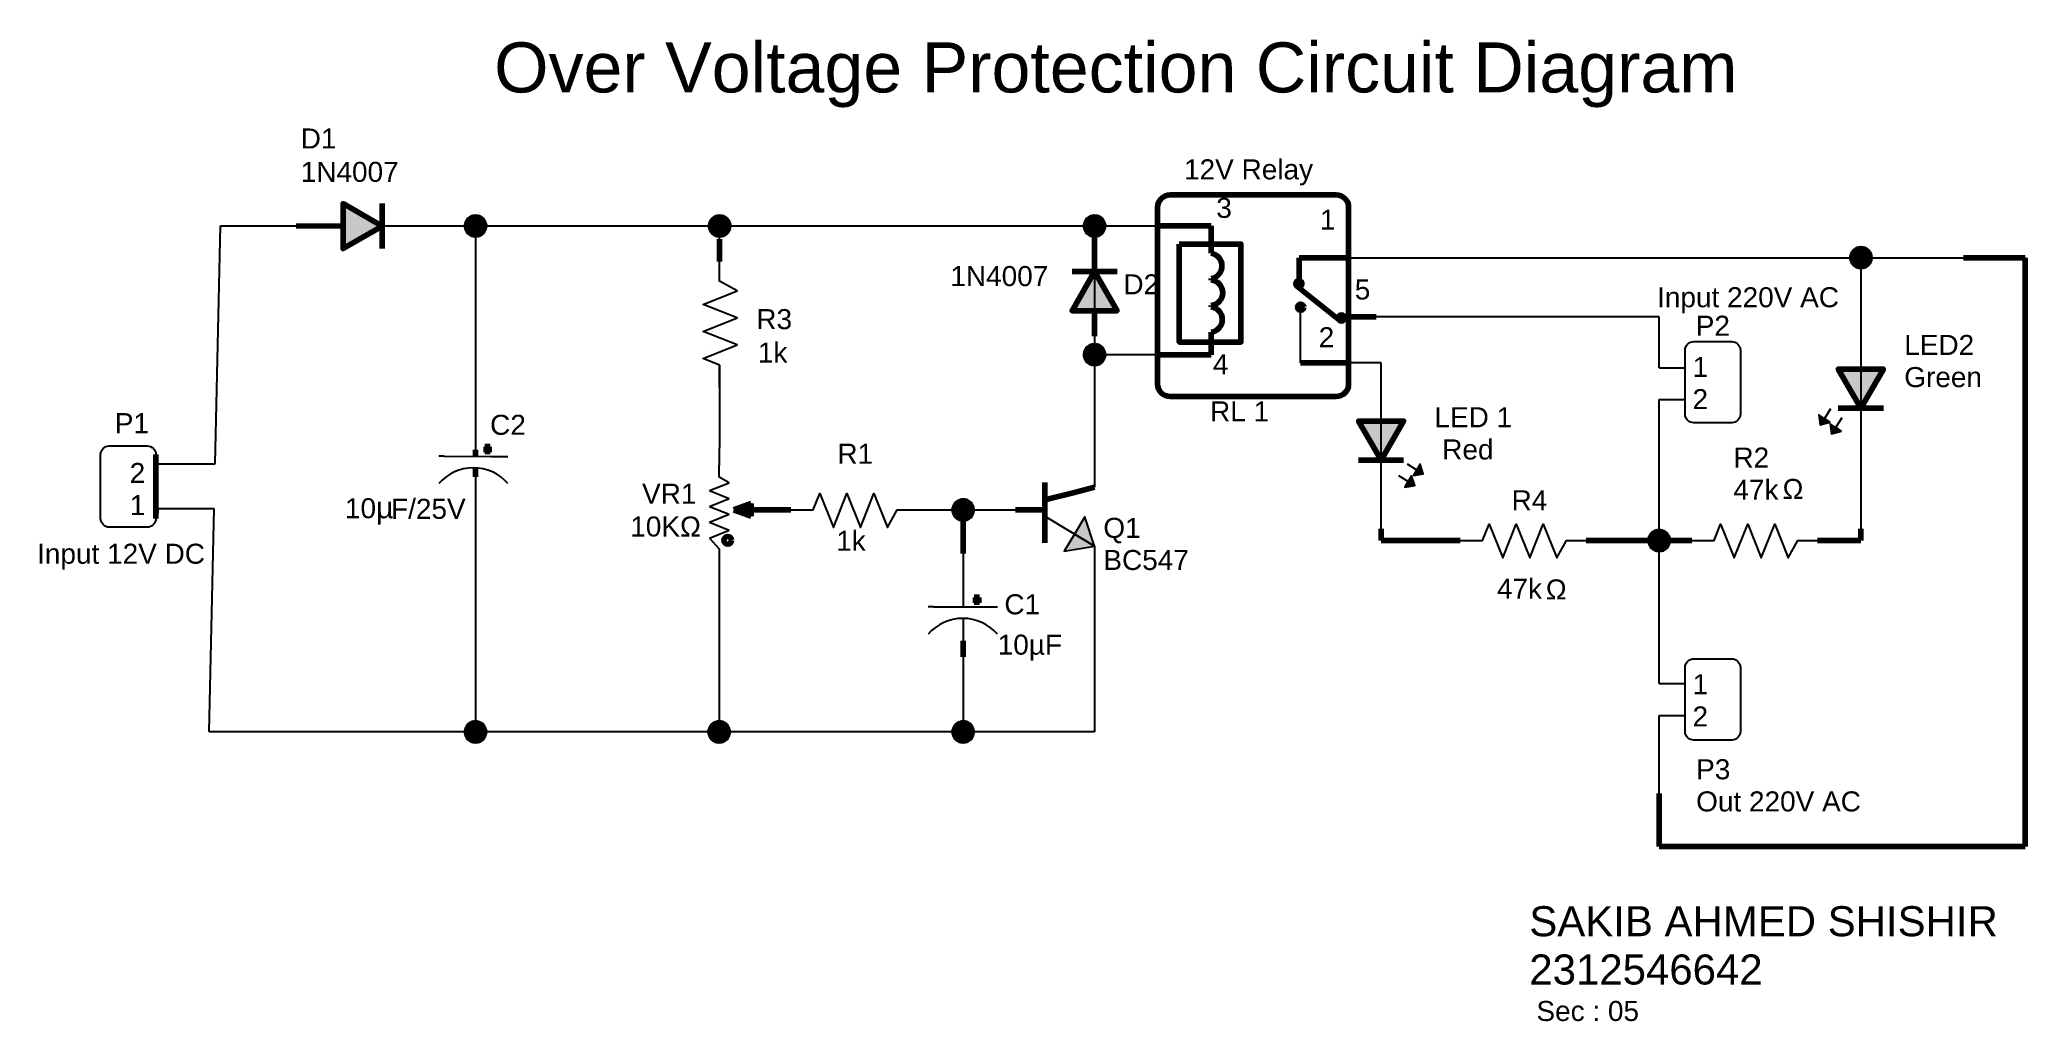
# Model space of a CAD drawing. Header units: inches. Extents: x 94 to 242, y 389 to 491.
# Drawn here: x 93.93 to 133.61, y 471.63 to 491.23 of the extents above; entities outside this region: 1.
import ezdxf

# ---------------------------------------------------------------- set-up
doc = ezdxf.new("R2010")
doc.units = ezdxf.units.IN
doc.header["$MEASUREMENT"] = 0
doc.styles.get("Standard").update_dxf_attribs({"font": 'arial.ttf'})

# ---------------------------------------------------------------- blocks, each defined once
blk = doc.blocks.new('c')
at = {"color": 242, "lineweight": 211, "true_color": 0xcd2027}
for p, q in [((1.28, 0.003), (1.111, 0.003)), ((1.193, -0.053), (1.193, 0.116))]:
    blk.add_line(p, q, dxfattribs=at)
at = {"color": 240, "true_color": 0xed1f24}
for p, q in [((0.326, -0.131), (0.218, -0.131)), ((0.326, -0.131), (1.266, -0.133)), ((1.266, -0.133), (1.6, -0.133))]:
    blk.add_line(p, q, dxfattribs=at)
at = {"color": 240, "lineweight": 211, "true_color": 0xed1f24}
blk.add_line((1.193, -0.053), (1.193, -0.091), dxfattribs=at)
at = {"color": 240, "true_color": 0xed1f24}
blk.add_arc((0.909, -1.278), 0.916, 41.0213, 138.9787, dxfattribs=at)
blk = doc.blocks.new('semiconductor')
at = {"lineweight": 80, "true_color": 0xffffff}
h = blk.add_hatch(color=7, dxfattribs=at)
h.dxf.hatch_style = 1
h.paths.add_polyline_path([(0, 0), (0, -0.901), (0.778, -0.452), (0.778, -0.449)])
at = {"color": 242, "lineweight": 211, "true_color": 0xcd1d41}
for p, q in [((0.781, -0.451), (0.781, 0)), ((0.778, -0.449), (0.778, -0.452)), ((0.778, -0.452), (0.778, -0.449)), ((0.781, -0.451), (0.781, -0.901))]:
    blk.add_line(p, q, dxfattribs=at)
blk.add_lwpolyline([(0.781, -0.451), (0, 0), (0, -0.901)], close=True, dxfattribs=at)

msp = doc.modelspace()

# ---------------------------------------------------------------- hatches: boundary and pattern name
at = {"lineweight": 80, "true_color": 0xffffff}
h = msp.add_hatch(color=7, dxfattribs=at)
h.dxf.hatch_style = 1
h.paths.add_polyline_path([(99.994, 487.962), (99.994, 487.061), (100.772, 487.51), (100.772, 487.513)])
at = {"lineweight": 80, "true_color": 0x000000}
h = msp.add_hatch(dxfattribs=at)
h.set_pattern_fill('_USER', color=18, pattern_type=0)
h.set_pattern_definition([(0, (0, 0), (0, 1), [])])
h.paths.add_polyline_path([(100.772, 487.51), (100.772, 487.513), (99.994, 487.962), (99.994, 487.061)], flags=17)
h.paths.add_polyline_path([(99.994, 487.962), (99.994, 487.061), (100.772, 487.51), (100.772, 487.513)], flags=17)
at = {"lineweight": 80, "true_color": 0x991b1e}
h = msp.add_hatch(color=244, dxfattribs=at)
h.dxf.hatch_style = 1
h.paths.add_polyline_path([(102.458, 487.513, 1), (102.824, 487.513, 1)])
h = msp.add_hatch(color=244, dxfattribs=at)
h.dxf.hatch_style = 1
h.paths.add_polyline_path([(107.336, 487.513, 1), (107.701, 487.513, 1)])
h = msp.add_hatch(color=244, dxfattribs=at)
h.dxf.hatch_style = 1
h.paths.add_polyline_path([(114.826, 487.513, 1), (115.192, 487.513, 1)])
h = msp.add_hatch(color=244, dxfattribs=at)
h.dxf.hatch_style = 1
h.paths.add_polyline_path([(130.139, 486.88, 1), (130.505, 486.88, 1)])
h = msp.add_hatch(color=244, dxfattribs=at)
h.dxf.hatch_style = 1
h.paths.add_polyline_path([(119.187, 485.891, 1), (119.064, 485.891, 1)])
h.paths.add_polyline_path([(119.152, 486.359, 1), (119.029, 486.359, 1)])
h.paths.add_polyline_path([(120.003, 485.676, 1), (119.88, 485.676, 1)])
at = {"lineweight": 80, "true_color": 0xffffff}
h = msp.add_hatch(color=7, dxfattribs=at)
h.dxf.hatch_style = 1
h.paths.add_polyline_path([(119.187, 485.891, 1), (119.064, 485.891, 1)])
h.paths.add_polyline_path([(119.152, 486.359, 1), (119.029, 486.359, 1)])
h.paths.add_polyline_path([(119.88, 485.676, 1), (120.003, 485.676, 1)])
at = {"lineweight": 80, "true_color": 0x991b1e}
h = msp.add_hatch(color=244, dxfattribs=at)
h.dxf.hatch_style = 1
h.paths.add_polyline_path([(114.826, 484.943, 1), (115.192, 484.943, 1)])
at = {"lineweight": 80, "true_color": 0xffffff}
h = msp.add_hatch(color=7, dxfattribs=at)
h.dxf.hatch_style = 1
h.paths.add_polyline_path([(130.322, 484.656), (129.869, 484.656), (130.318, 483.878), (130.321, 483.878), (130.322, 483.88)])
h.paths.add_polyline_path([(130.77, 484.656), (130.322, 484.656), (130.322, 483.88)])
h = msp.add_hatch(color=7, dxfattribs=at)
h.dxf.hatch_style = 1
h.paths.add_polyline_path([(130.322, 484.656), (129.869, 484.656), (130.318, 483.878), (130.321, 483.878), (130.322, 483.88)])
h.paths.add_polyline_path([(130.77, 484.656), (130.322, 484.656), (130.322, 483.88)])
h = msp.add_hatch(color=7, dxfattribs=at)
h.dxf.hatch_style = 1
h.paths.add_polyline_path([(130.322, 484.656), (129.869, 484.656), (130.318, 483.878), (130.321, 483.878), (130.322, 483.88)])
h.paths.add_polyline_path([(130.77, 484.656), (130.322, 484.656), (130.322, 483.88)])
h = msp.add_hatch(color=7, dxfattribs=at)
h.dxf.hatch_style = 1
h.paths.add_polyline_path([(130.322, 484.656), (129.869, 484.656), (130.318, 483.878), (130.321, 483.878), (130.322, 483.88)])
h.paths.add_polyline_path([(130.77, 484.656), (130.322, 484.656), (130.322, 483.88)])
h = msp.add_hatch(color=7, dxfattribs=at)
h.dxf.hatch_style = 1
h.paths.add_polyline_path([(130.77, 484.656), (130.322, 484.656), (130.322, 483.88)])
h.paths.add_polyline_path([(130.322, 484.656), (129.869, 484.656), (130.318, 483.878), (130.321, 483.878), (130.322, 483.88)])
h = msp.add_hatch(color=7, dxfattribs=at)
h.dxf.hatch_style = 1
h.paths.add_polyline_path([(130.77, 484.656), (129.869, 484.656), (130.318, 483.878), (130.321, 483.878)])
h = msp.add_hatch(color=7, dxfattribs=at)
h.dxf.hatch_style = 1
h.paths.add_polyline_path([(130.322, 484.656), (129.869, 484.656), (130.318, 483.878), (130.321, 483.878), (130.322, 483.88)])
h.paths.add_polyline_path([(130.77, 484.656), (130.322, 484.656), (130.322, 483.88)])
h = msp.add_hatch(color=7, dxfattribs=at)
h.dxf.hatch_style = 1
h.paths.add_polyline_path([(130.322, 484.656), (129.869, 484.656), (130.318, 483.878), (130.321, 483.878), (130.322, 483.88)])
h.paths.add_polyline_path([(130.77, 484.656), (130.322, 484.656), (130.322, 483.88)])
h = msp.add_hatch(color=7, dxfattribs=at)
h.dxf.hatch_style = 1
h.paths.add_polyline_path([(130.322, 484.656), (129.869, 484.656), (130.318, 483.878), (130.321, 483.878), (130.322, 483.88)])
h.paths.add_polyline_path([(130.77, 484.656), (130.322, 484.656), (130.322, 483.88)])
h = msp.add_hatch(color=7, dxfattribs=at)
h.dxf.hatch_style = 1
h.paths.add_polyline_path([(130.322, 484.656), (129.869, 484.656), (130.318, 483.878), (130.321, 483.878), (130.322, 483.88)])
h.paths.add_polyline_path([(130.77, 484.656), (130.322, 484.656), (130.322, 483.88)])
h = msp.add_hatch(color=7, dxfattribs=at)
h.dxf.hatch_style = 1
h.paths.add_polyline_path([(130.77, 484.656), (130.322, 484.656), (130.322, 483.88)])
h.paths.add_polyline_path([(130.322, 484.656), (129.869, 484.656), (130.318, 483.878), (130.321, 483.878), (130.322, 483.88)])
h = msp.add_hatch(color=7, dxfattribs=at)
h.dxf.hatch_style = 1
h.paths.add_polyline_path([(130.77, 484.656), (129.869, 484.656), (130.318, 483.878), (130.321, 483.878)])
h = msp.add_hatch(color=7, dxfattribs=at)
h.dxf.hatch_style = 1
h.paths.add_polyline_path([(130.322, 484.656), (129.869, 484.656), (130.318, 483.878), (130.321, 483.878), (130.322, 483.88)])
h.paths.add_polyline_path([(130.77, 484.656), (130.322, 484.656), (130.322, 483.88)])
h = msp.add_hatch(color=7, dxfattribs=at)
h.dxf.hatch_style = 1
h.paths.add_polyline_path([(130.322, 484.656), (129.869, 484.656), (130.318, 483.878), (130.321, 483.878), (130.322, 483.88)])
h.paths.add_polyline_path([(130.77, 484.656), (130.322, 484.656), (130.322, 483.88)])
h = msp.add_hatch(color=7, dxfattribs=at)
h.dxf.hatch_style = 1
h.paths.add_polyline_path([(130.322, 484.656), (129.869, 484.656), (130.318, 483.878), (130.321, 483.878), (130.322, 483.88)])
h.paths.add_polyline_path([(130.77, 484.656), (130.322, 484.656), (130.322, 483.88)])
h = msp.add_hatch(color=7, dxfattribs=at)
h.dxf.hatch_style = 1
h.paths.add_polyline_path([(130.322, 484.656), (129.869, 484.656), (130.318, 483.878), (130.321, 483.878), (130.322, 483.88)])
h.paths.add_polyline_path([(130.77, 484.656), (130.322, 484.656), (130.322, 483.88)])
h = msp.add_hatch(color=7, dxfattribs=at)
h.dxf.hatch_style = 1
h.paths.add_polyline_path([(130.77, 484.656), (130.322, 484.656), (130.322, 483.88)])
h.paths.add_polyline_path([(130.322, 484.656), (129.869, 484.656), (130.318, 483.878), (130.321, 483.878), (130.322, 483.88)])
h = msp.add_hatch(color=7, dxfattribs=at)
h.dxf.hatch_style = 1
h.paths.add_polyline_path([(130.77, 484.656), (129.869, 484.656), (130.318, 483.878), (130.321, 483.878)])
h = msp.add_hatch(color=7, dxfattribs=at)
h.dxf.hatch_style = 1
h.paths.add_polyline_path([(130.322, 484.656), (129.869, 484.656), (130.318, 483.878), (130.321, 483.878), (130.322, 483.88)])
h.paths.add_polyline_path([(130.77, 484.656), (130.322, 484.656), (130.322, 483.88)])
h = msp.add_hatch(color=7, dxfattribs=at)
h.dxf.hatch_style = 1
h.paths.add_polyline_path([(130.322, 484.656), (129.869, 484.656), (130.318, 483.878), (130.321, 483.878), (130.322, 483.88)])
h.paths.add_polyline_path([(130.77, 484.656), (130.322, 484.656), (130.322, 483.88)])
h = msp.add_hatch(color=7, dxfattribs=at)
h.dxf.hatch_style = 1
h.paths.add_polyline_path([(130.322, 484.656), (129.869, 484.656), (130.318, 483.878), (130.321, 483.878), (130.322, 483.88)])
h.paths.add_polyline_path([(130.77, 484.656), (130.322, 484.656), (130.322, 483.88)])
h = msp.add_hatch(color=7, dxfattribs=at)
h.dxf.hatch_style = 1
h.paths.add_polyline_path([(130.322, 484.656), (129.869, 484.656), (130.318, 483.878), (130.321, 483.878), (130.322, 483.88)])
h.paths.add_polyline_path([(130.77, 484.656), (130.322, 484.656), (130.322, 483.88)])
h = msp.add_hatch(color=7, dxfattribs=at)
h.dxf.hatch_style = 1
h.paths.add_polyline_path([(130.77, 484.656), (130.322, 484.656), (130.322, 483.88)])
h.paths.add_polyline_path([(130.322, 484.656), (129.869, 484.656), (130.318, 483.878), (130.321, 483.878), (130.322, 483.88)])
h = msp.add_hatch(color=7, dxfattribs=at)
h.dxf.hatch_style = 1
h.paths.add_polyline_path([(130.77, 484.656), (129.869, 484.656), (130.318, 483.878), (130.321, 483.878)])
h = msp.add_hatch(color=7, dxfattribs=at)
h.dxf.hatch_style = 1
h.paths.add_polyline_path([(130.77, 484.656), (130.322, 484.656), (130.322, 483.88)])
h = msp.add_hatch(color=7, dxfattribs=at)
h.dxf.hatch_style = 1
h.paths.add_polyline_path([(130.77, 484.656), (130.322, 484.656), (130.322, 483.88)])
h = msp.add_hatch(color=7, dxfattribs=at)
h.dxf.hatch_style = 1
h.paths.add_polyline_path([(130.77, 484.656), (130.322, 484.656), (130.322, 483.88)])
h = msp.add_hatch(color=7, dxfattribs=at)
h.dxf.hatch_style = 1
h.paths.add_polyline_path([(130.77, 484.656), (130.322, 484.656), (130.322, 483.88)])
at = {"lineweight": 80, "true_color": 0xed1f24}
h = msp.add_hatch(color=240, dxfattribs=at)
h.dxf.hatch_style = 1
h.paths.add_polyline_path([(121.185, 483.616), (120.284, 483.616), (120.733, 482.837), (120.736, 482.837)])
h = msp.add_hatch(color=240, dxfattribs=at)
h.dxf.hatch_style = 1
h.paths.add_polyline_path([(120.737, 483.616), (120.284, 483.616), (120.733, 482.837), (120.736, 482.837), (120.737, 482.839)])
h.paths.add_polyline_path([(121.185, 483.616), (120.737, 483.616), (120.737, 482.839)])
h = msp.add_hatch(color=240, dxfattribs=at)
h.dxf.hatch_style = 1
h.paths.add_polyline_path([(120.737, 483.616), (120.284, 483.616), (120.733, 482.837), (120.736, 482.837), (120.737, 482.839)])
h.paths.add_polyline_path([(121.185, 483.616), (120.737, 483.616), (120.737, 482.839)])
h = msp.add_hatch(color=240, dxfattribs=at)
h.dxf.hatch_style = 1
h.paths.add_polyline_path([(120.737, 483.616), (120.284, 483.616), (120.733, 482.837), (120.736, 482.837), (120.737, 482.839)])
h.paths.add_polyline_path([(121.185, 483.616), (120.737, 483.616), (120.737, 482.839)])
h = msp.add_hatch(color=240, dxfattribs=at)
h.dxf.hatch_style = 1
h.paths.add_polyline_path([(120.737, 483.616), (120.284, 483.616), (120.733, 482.837), (120.736, 482.837), (120.737, 482.839)])
h.paths.add_polyline_path([(121.185, 483.616), (120.737, 483.616), (120.737, 482.839)])
h = msp.add_hatch(color=240, dxfattribs=at)
h.dxf.hatch_style = 1
h.paths.add_polyline_path([(121.185, 483.616), (120.737, 483.616), (120.737, 482.839)])
h.paths.add_polyline_path([(120.737, 483.616), (120.284, 483.616), (120.733, 482.837), (120.736, 482.837), (120.737, 482.839)])
h = msp.add_hatch(color=240, dxfattribs=at)
h.dxf.hatch_style = 1
h.paths.add_polyline_path([(121.185, 483.616), (120.737, 483.616), (120.737, 482.839)])
at = {"true_color": 0xed1f24}
h = msp.add_hatch(color=240, dxfattribs=at)
h.dxf.hatch_style = 1
h.paths.add_polyline_path([(129.48, 483.739), (129.505, 483.54), (129.589, 483.668)])
h.paths.add_polyline_path([(129.589, 483.668), (129.505, 483.54), (129.697, 483.597)])
at = {"lineweight": 80, "true_color": 0xffffff}
h = msp.add_hatch(color=7, dxfattribs=at)
h.dxf.hatch_style = 1
h.paths.add_polyline_path([(129.707, 483.561), (129.732, 483.361), (129.816, 483.49)])
h.paths.add_polyline_path([(129.816, 483.49), (129.732, 483.361), (129.924, 483.418)])
h.paths.add_polyline_path([(129.589, 483.668), (129.48, 483.739), (129.505, 483.54)])
h.paths.add_polyline_path([(129.589, 483.668), (129.505, 483.54), (129.697, 483.597)])
h = msp.add_hatch(color=7, dxfattribs=at)
h.dxf.hatch_style = 1
h.paths.add_polyline_path([(129.48, 483.739), (129.505, 483.54), (129.589, 483.668)])
h.paths.add_polyline_path([(129.589, 483.668), (129.505, 483.54), (129.697, 483.597)])
at = {"true_color": 0xed1f24}
h = msp.add_hatch(color=240, dxfattribs=at)
h.dxf.hatch_style = 1
h.paths.add_polyline_path([(129.707, 483.561), (129.732, 483.361), (129.816, 483.49)])
h.paths.add_polyline_path([(129.816, 483.49), (129.732, 483.361), (129.924, 483.418)])
at = {"true_color": 0x991b1e}
h = msp.add_hatch(color=244, dxfattribs=at)
h.dxf.hatch_style = 1
h.paths.add_polyline_path([(121.21, 482.299), (121.408, 482.331), (121.277, 482.41)])
h.paths.add_polyline_path([(121.277, 482.41), (121.408, 482.331), (121.344, 482.521)])
h = msp.add_hatch(color=244, dxfattribs=at)
h.dxf.hatch_style = 1
h.paths.add_polyline_path([(121.38, 482.532), (121.578, 482.564), (121.447, 482.643)])
h.paths.add_polyline_path([(121.447, 482.643), (121.578, 482.564), (121.514, 482.755)])
at = {"lineweight": 80, "true_color": 0x991b1e}
h = msp.add_hatch(color=244, dxfattribs=at)
h.dxf.hatch_style = 1
h.paths.add_polyline_path([(112.2, 481.841, 1), (112.566, 481.841, 1)])
at = {"lineweight": 80, "true_color": 0xffffff}
h = msp.add_hatch(color=7, dxfattribs=at)
h.dxf.hatch_style = 1
h.paths.add_polyline_path([(108.147, 481.967), (107.803, 481.841), (108.147, 481.841)])
h.paths.add_polyline_path([(108.147, 481.841), (107.803, 481.841), (108.147, 481.716)])
at = {"lineweight": 80, "true_color": 0xcd2027}
h = msp.add_hatch(color=242, dxfattribs=at)
h.dxf.hatch_style = 1
h.paths.add_polyline_path([(108.147, 481.841), (107.803, 481.841), (107.858, 481.821), (108.147, 481.821)])
h.paths.add_polyline_path([(108.147, 481.861), (107.858, 481.861), (107.803, 481.841), (108.147, 481.841)])
at = {"true_color": 0x991b1e}
h = msp.add_hatch(color=244, dxfattribs=at)
h.dxf.hatch_style = 1
h.paths.add_polyline_path([(114.405, 481.02), (115.011, 481.119), (114.61, 481.36)])
h.paths.add_polyline_path([(114.61, 481.36), (115.011, 481.119), (114.814, 481.701)])
at = {"lineweight": 80, "true_color": 0x991b1e}
h = msp.add_hatch(color=244, dxfattribs=at)
h.dxf.hatch_style = 1
h.paths.add_polyline_path([(126.108, 481.23, 1), (126.473, 481.23, 1)])
h = msp.add_hatch(color=244, dxfattribs=at)
h.dxf.hatch_style = 1
h.paths.add_polyline_path([(102.458, 477.408, 1), (102.824, 477.408, 1)])
h = msp.add_hatch(color=244, dxfattribs=at)
h.dxf.hatch_style = 1
h.paths.add_polyline_path([(107.325, 477.408, 1), (107.691, 477.408, 1)])
h = msp.add_hatch(color=244, dxfattribs=at)
h.dxf.hatch_style = 1
h.paths.add_polyline_path([(112.2, 477.408, 1), (112.566, 477.408, 1)])

# ---------------------------------------------------------------- linework, layer by layer
at = {"color": 242, "lineweight": 211, "true_color": 0xcd1d41}
for p, q in [((100.775, 487.511), (100.775, 487.962)), ((100.772, 487.513), (100.772, 487.51)), ((100.772, 487.51), (100.772, 487.513)), ((100.775, 487.511), (100.775, 487.061))]:
    msp.add_line(p, q, dxfattribs=at)
at = {"color": 85, "true_color": 0x58ba48}
for p, q in [((97.439, 482.764), (97.545, 487.513)), ((97.545, 487.513), (99.059, 487.513)), ((100.772, 487.513), (115.009, 487.513)), ((102.641, 487.513), (102.641, 483.042)), ((107.518, 487.249), (107.518, 487.513)), ((115.009, 487.513), (115.009, 482.296)), ((115.009, 487.513), (116.269, 487.513)), ((120.086, 486.88), (132.37, 486.88)), ((130.322, 486.88), (130.322, 481.462)), ((126.291, 485.698), (120.638, 485.698)), ((126.291, 484.683), (126.291, 485.698)), ((116.269, 484.943), (115.009, 484.943)), ((107.518, 484.736), (107.518, 483.422)), ((120.737, 484.779), (120.086, 484.779)), ((120.737, 481.462), (120.737, 484.779)), ((126.291, 483.629), (126.291, 484.045)), ((126.291, 478.373), (126.291, 483.629)), ((107.518, 483.422), (107.508, 482.728)), ((96.261, 482.764), (97.439, 482.764)), ((102.641, 482.506), (102.641, 477.591)), ((107.508, 482.499), (107.508, 482.728)), ((107.508, 482.499), (107.508, 482.728)), ((107.711, 482.386), (107.508, 482.499)), ((107.317, 482.228), (107.711, 482.386)), ((107.317, 482.228), (107.711, 482.07)), ((107.317, 481.912), (107.711, 482.07)), ((107.37, 482.211), (107.37, 482.211)), ((107.37, 482.211), (107.37, 482.211)), ((107.37, 482.211), (107.37, 482.211)), ((107.37, 482.211), (107.37, 482.211)), ((107.37, 482.211), (107.37, 482.211)), ((107.37, 482.211), (107.37, 482.211)), ((107.37, 482.211), (107.37, 482.211)), ((107.37, 482.211), (107.37, 482.211)), ((96.261, 481.868), (97.419, 481.868)), ((97.32, 477.408), (97.419, 481.868)), ((107.317, 481.912), (107.711, 481.754)), ((107.317, 481.597), (107.711, 481.754)), ((107.37, 481.951), (107.37, 481.951)), ((107.37, 481.951), (107.37, 481.951)), ((107.37, 481.951), (107.37, 481.951)), ((107.37, 481.951), (107.37, 481.951)), ((107.37, 481.951), (107.37, 481.951)), ((107.37, 481.951), (107.37, 481.951)), ((107.37, 481.951), (107.37, 481.951)), ((107.37, 481.951), (107.37, 481.951)), ((107.37, 481.692), (107.37, 481.692)), ((107.37, 481.692), (107.37, 481.692)), ((107.37, 481.692), (107.37, 481.692)), ((107.37, 481.692), (107.37, 481.692)), ((107.37, 481.692), (107.37, 481.692)), ((107.37, 481.692), (107.37, 481.692)), ((107.37, 481.692), (107.37, 481.692)), ((107.37, 481.692), (107.37, 481.692)), ((111.456, 481.841), (113.427, 481.841)), ((107.317, 481.597), (107.711, 481.439)), ((107.317, 481.281), (107.711, 481.439)), ((107.317, 481.281), (107.508, 481.065)), ((107.37, 481.376), (107.37, 481.376)), ((107.37, 481.376), (107.37, 481.376)), ((107.37, 481.376), (107.37, 481.376)), ((107.37, 481.376), (107.37, 481.376)), ((107.37, 481.376), (107.37, 481.376)), ((107.37, 481.376), (107.37, 481.376)), ((107.37, 481.376), (107.37, 481.376)), ((107.37, 481.376), (107.37, 481.376)), ((107.508, 481.065), (107.508, 477.408)), ((112.383, 480.974), (112.383, 479.906)), ((115.009, 481.126), (115.009, 477.408)), ((112.383, 479.675), (112.383, 479.224)), ((112.383, 478.91), (112.383, 477.408)), ((126.291, 478.373), (126.807, 478.373)), ((126.291, 476.175), (126.291, 477.735)), ((126.291, 477.735), (126.807, 477.735)), ((102.458, 477.408), (97.32, 477.408)), ((115.009, 477.408), (102.824, 477.408))]:
    msp.add_line(p, q, dxfattribs=at)
at = {"color": 240, "lineweight": 80, "true_color": 0xed1f24}
for p, q in [((99.059, 487.513), (100.012, 487.512)), ((115.009, 487.33), (115.009, 486.6)), ((115.009, 485.821), (115.009, 485.313)), ((107.803, 481.841), (108.147, 481.967)), ((108.943, 481.841), (107.803, 481.841)), ((107.803, 481.841), (108.147, 481.716)), ((108.147, 481.967), (108.147, 481.716)), ((114.017, 481.841), (113.427, 481.841))]:
    msp.add_line(p, q, dxfattribs=at)
at = {"color": 85, "lineweight": 80, "true_color": 0x58ba48}
for p, q in [((107.518, 487.249), (107.518, 486.802)), ((132.37, 486.88), (133.606, 486.88)), ((133.606, 486.88), (133.606, 476.175)), ((112.383, 480.974), (112.383, 481.841)), ((120.737, 481.462), (120.737, 481.23)), ((122.316, 481.23), (120.737, 481.23)), ((126.941, 481.23), (124.829, 481.23)), ((129.454, 481.23), (130.322, 481.23)), ((130.322, 481.462), (130.322, 481.23)), ((112.383, 479.224), (112.383, 478.91)), ((126.291, 476.175), (126.291, 475.122)), ((133.606, 476.175), (133.606, 475.122)), ((126.291, 475.122), (133.606, 475.122))]:
    msp.add_line(p, q, dxfattribs=at)
at = {"color": 244, "lineweight": 80, "true_color": 0x991b1e}
for p, q in [((116.269, 487.513), (117.341, 487.513)), ((117.341, 487.513), (117.341, 486.968)), ((119.883, 486.88), (119.095, 486.88)), ((119.095, 486.88), (119.095, 486.427)), ((120.086, 486.88), (119.883, 486.88)), ((117.341, 486.462), (117.341, 486.434)), ((119.048, 486.314), (119.049, 486.315)), ((119.901, 485.63), (119.048, 486.314)), ((117.341, 485.925), (117.341, 485.898)), ((119.083, 485.846), (119.084, 485.846)), ((119.901, 485.63), (119.901, 485.63)), ((120.638, 485.698), (120.002, 485.698)), ((117.341, 485.39), (117.341, 484.943)), ((116.269, 484.943), (117.341, 484.943)), ((120.086, 484.779), (119.127, 484.779)), ((96.255, 482.946), (96.255, 482.764)), ((102.641, 483.042), (102.641, 482.913)), ((96.261, 482.764), (96.255, 482.764)), ((96.255, 482.764), (96.255, 481.775)), ((102.641, 482.506), (102.641, 482.682)), ((96.255, 481.671), (96.261, 481.868))]:
    msp.add_line(p, q, dxfattribs=at)
for p, q in [((107.282, 485.917), (107.282, 485.917)), ((107.282, 485.917), (107.282, 485.917)), ((107.282, 485.473), (107.282, 485.473)), ((107.282, 485.473), (107.282, 485.473)), ((107.282, 485.03), (107.282, 485.03)), ((107.282, 485.03), (107.282, 485.03)), ((109.684, 482.078), (109.684, 482.078)), ((109.684, 482.078), (109.684, 482.078)), ((110.127, 482.078), (110.127, 482.078)), ((110.127, 482.078), (110.127, 482.078)), ((110.571, 482.078), (110.571, 482.078)), ((110.571, 482.078), (110.571, 482.078)), ((127.681, 481.466), (127.681, 481.466)), ((127.681, 481.466), (127.681, 481.466)), ((128.125, 481.466), (128.125, 481.466)), ((128.125, 481.466), (128.125, 481.466)), ((242.316, 388.942), (242.243, 388.732))]:
    msp.add_line(p, q)
at = {"color": 244, "true_color": 0x991b1e}
for p, q in [((119.127, 484.779), (119.127, 485.829)), ((126.291, 484.683), (126.807, 484.683)), ((126.291, 484.045), (126.807, 484.045))]:
    msp.add_line(p, q, dxfattribs=at)
at = {"color": 240, "true_color": 0xed1f24}
for p, q in [((129.713, 483.858), (129.604, 483.691)), ((129.94, 483.679), (129.831, 483.512)), ((107.711, 482.386), (107.508, 482.499)), ((121.083, 482.527), (121.253, 482.424)), ((121.253, 482.76), (121.423, 482.658)), ((107.317, 482.228), (107.711, 482.386)), ((107.317, 482.228), (107.711, 482.07)), ((107.317, 481.912), (107.711, 482.07)), ((107.317, 481.912), (107.711, 481.754)), ((107.317, 481.597), (107.711, 481.754)), ((114.017, 481.717), (114.538, 481.403)), ((107.317, 481.597), (107.711, 481.439)), ((107.317, 481.281), (107.711, 481.439)), ((123.056, 481.466), (123.056, 481.466)), ((123.056, 481.466), (123.056, 481.466)), ((123.5, 481.466), (123.5, 481.466)), ((123.5, 481.466), (123.5, 481.466)), ((123.944, 481.466), (123.944, 481.466)), ((123.944, 481.466), (123.944, 481.466)), ((128.569, 481.466), (128.569, 481.466)), ((128.569, 481.466), (128.569, 481.466))]:
    msp.add_line(p, q, dxfattribs=at)
at = {"color": 7, "lineweight": 211, "true_color": 0xffffff}
for p, q in [((130.32, 483.876), (129.869, 483.876)), ((130.32, 483.876), (129.869, 483.876)), ((130.32, 483.876), (129.869, 483.876)), ((130.321, 483.878), (130.318, 483.878)), ((130.318, 483.878), (130.321, 483.878)), ((130.321, 483.878), (130.318, 483.878)), ((130.318, 483.878), (130.321, 483.878)), ((130.321, 483.878), (130.318, 483.878)), ((130.318, 483.878), (130.321, 483.878)), ((130.321, 483.878), (130.318, 483.878)), ((130.318, 483.878), (130.321, 483.878)), ((130.32, 483.876), (130.77, 483.876)), ((130.32, 483.876), (130.77, 483.876)), ((130.32, 483.876), (130.77, 483.876))]:
    msp.add_line(p, q, dxfattribs=at)
at = {"color": 240, "lineweight": 211, "true_color": 0xed1f24}
for p, q in [((130.32, 483.876), (129.869, 483.876)), ((130.32, 483.876), (130.77, 483.876)), ((120.735, 482.835), (120.284, 482.835)), ((120.736, 482.837), (120.733, 482.837)), ((120.733, 482.837), (120.736, 482.837)), ((120.735, 482.835), (121.185, 482.835))]:
    msp.add_line(p, q, dxfattribs=at)
at = {"color": 244, "lineweight": 80, "true_color": 0x991b1e}
msp.add_lwpolyline([(116.519, 484.106), (119.836, 484.106, 0.414214), (120.086, 484.356), (120.086, 487.884, 0.414214), (119.836, 488.134), (116.519, 488.134, 0.414214), (116.269, 487.884), (116.269, 484.356, 0.414214)], format="xyb", close=True, dxfattribs=at)
at = {"color": 242, "lineweight": 211, "true_color": 0xcd1d41}
msp.add_lwpolyline([(100.775, 487.511), (99.994, 487.962), (99.994, 487.061)], close=True, dxfattribs=at)
at = {"color": 240, "true_color": 0xed1f24}
for points in [[(107.518, 484.289), (107.518, 484.736), (107.191, 484.867), (107.866, 485.137), (107.191, 485.407), (107.866, 485.677), (107.191, 485.947), (107.866, 486.217), (107.518, 486.41), (107.518, 486.802)], [(108.943, 481.841), (109.39, 481.841), (109.521, 482.168), (109.791, 481.493), (110.061, 482.168), (110.331, 481.493), (110.601, 482.168), (110.871, 481.493), (111.064, 481.841), (111.456, 481.841)], [(122.316, 481.23), (122.763, 481.23), (122.893, 481.557), (123.164, 480.882), (123.434, 481.557), (123.704, 480.882), (123.974, 481.557), (124.244, 480.882), (124.437, 481.23), (124.829, 481.23)], [(126.941, 481.23), (127.387, 481.23), (127.518, 481.557), (127.788, 480.882), (128.059, 481.557), (128.329, 480.882), (128.599, 481.557), (128.869, 480.882), (129.061, 481.23), (129.454, 481.23)]]:
    msp.add_lwpolyline(points, dxfattribs=at)
at = {"color": 244, "lineweight": 80, "true_color": 0x991b1e}
msp.add_lwpolyline([(116.701, 487.152), (117.932, 487.152), (117.932, 485.193), (116.701, 485.193)], close=True, dxfattribs=at)
for points in [[(107.282, 485.917), (107.282, 485.917)], [(107.282, 485.473), (107.282, 485.473)], [(107.282, 485.03), (107.282, 485.03)], [(109.684, 482.078), (109.684, 482.078)], [(110.127, 482.078), (110.127, 482.078)], [(110.571, 482.078), (110.571, 482.078)], [(127.681, 481.466), (127.681, 481.466)], [(128.125, 481.466), (128.125, 481.466)]]:
    msp.add_lwpolyline(points, close=True)
at = {"color": 244, "true_color": 0x991b1e}
for points in [[(126.981, 485.205), (127.739, 485.205, -0.414214), (127.913, 485.032), (127.913, 483.756, -0.414214), (127.739, 483.582), (126.981, 483.582, -0.414214), (126.807, 483.756), (126.807, 485.032, -0.414214)], [(126.981, 478.868), (127.739, 478.868, -0.414214), (127.913, 478.694), (127.913, 477.418, -0.414214), (127.739, 477.244), (126.981, 477.244, -0.414214), (126.807, 477.418), (126.807, 478.694, -0.414214)]]:
    msp.add_lwpolyline(points, format="xyb", close=True, dxfattribs=at)
at = {"color": 7, "lineweight": 211, "true_color": 0xffffff}
msp.add_lwpolyline([(130.32, 483.876), (130.77, 484.656), (129.869, 484.656)], close=True, dxfattribs=at)
msp.add_lwpolyline([(130.32, 483.876), (130.77, 484.656), (129.869, 484.656)], close=True, dxfattribs=at)
msp.add_lwpolyline([(130.32, 483.876), (130.77, 484.656), (129.869, 484.656)], close=True, dxfattribs=at)
at = {"color": 240, "lineweight": 211, "true_color": 0xed1f24}
msp.add_lwpolyline([(130.32, 483.876), (130.77, 484.656), (129.869, 484.656)], close=True, dxfattribs=at)
at = {"color": 244, "lineweight": 211, "true_color": 0x991b1e}
msp.add_lwpolyline([(120.735, 482.835), (121.185, 483.616), (120.284, 483.616)], close=True, dxfattribs=at)
at = {"color": 240, "true_color": 0xed1f24}
for points in [[(129.604, 483.691), (129.505, 483.54), (129.697, 483.597), (129.589, 483.668), (129.48, 483.739), (129.505, 483.54)], [(129.831, 483.512), (129.732, 483.361), (129.924, 483.418), (129.816, 483.49), (129.707, 483.561), (129.732, 483.361)], [(123.056, 481.466), (123.056, 481.466)], [(123.5, 481.466), (123.5, 481.466)], [(123.944, 481.466), (123.944, 481.466)], [(128.569, 481.466), (128.569, 481.466)]]:
    msp.add_lwpolyline(points, close=True, dxfattribs=at)
at = {"color": 244, "true_color": 0x991b1e}
msp.add_lwpolyline([(96.255, 481.671, -0.414214), (96.081, 481.497), (95.323, 481.497, -0.414214), (95.149, 481.671), (95.149, 482.946, -0.414214), (95.323, 483.12), (96.081, 483.12, -0.414214), (96.255, 482.946)], format="xyb", dxfattribs=at)
for points in [[(121.253, 482.424), (121.408, 482.331), (121.344, 482.521), (121.277, 482.41), (121.21, 482.299), (121.408, 482.331)], [(121.423, 482.658), (121.578, 482.564), (121.514, 482.755), (121.447, 482.643), (121.38, 482.532), (121.578, 482.564)], [(114.538, 481.403), (115.011, 481.119), (114.814, 481.701), (114.61, 481.36), (114.405, 481.02), (115.011, 481.119)]]:
    msp.add_lwpolyline(points, close=True, dxfattribs=at)
at = {"color": 240, "lineweight": 80, "true_color": 0xed1f24}
for points in [[(114.017, 481.182), (114.017, 481.717), (114.017, 482.389)], [(114.017, 482.045), (114.607, 482.192), (115.011, 482.297)]]:
    msp.add_lwpolyline(points, dxfattribs=at)
at = {"color": 1, "lineweight": 80}
for points in [[(107.803, 481.841), (108.221, 481.841)], [(107.803, 481.841), (108.221, 481.841)], [(108.147, 481.861), (107.858, 481.861)], [(108.147, 481.821), (107.858, 481.821)]]:
    msp.add_lwpolyline(points, dxfattribs=at)
at = {"color": 240, "lineweight": 80, "true_color": 0xed1f24}
for centre, radius in [((102.641, 487.513), 0.183), ((107.518, 487.513), 0.183), ((115.009, 487.513), 0.183), ((130.322, 486.88), 0.183), ((115.009, 484.943), 0.183), ((112.383, 481.841), 0.183), ((107.681, 481.235), 0.0767), ((126.291, 481.23), 0.183), ((102.641, 477.408), 0.183), ((107.508, 477.408), 0.183), ((112.383, 477.408), 0.183)]:
    msp.add_circle(centre, radius, dxfattribs=at)
at = {"color": 244, "lineweight": 80, "true_color": 0x991b1e}
for centre in [(119.091, 486.359), (119.126, 485.891), (119.942, 485.676)]:
    msp.add_circle(centre, 0.0613, dxfattribs=at)
for centre, start, end in [((117.299, 486.715), 279.3677, 80.6323), ((117.313, 486.18), 276.2296, 83.7704), ((117.306, 485.644), 277.7959, 82.2041)]:
    msp.add_arc(centre, 0.256, start, end, dxfattribs=at)

# ---------------------------------------------------------------- block references
at = {"color": 251, "lineweight": 80, "true_color": 0x636466, "rotation": 90}
msp.add_blockref('semiconductor', (114.559, 485.821), dxfattribs=at)
at = {"lineweight": 80}
for p in [(101.689, 483.045), (111.467, 480.038)]:
    msp.add_blockref('c', p, dxfattribs=at)

# ---------------------------------------------------------------- texts
at = {"color": 7, "lineweight": 80, "true_color": 0xffffff}
for s, height, p in [('Over Voltage Protection Circuit Diagram', 1, (103.013, 490.18)), ('12V Relay', 0.4, (116.797, 488.444)), ('3', 0.4, (117.442, 487.675)), ('1', 0.4, (119.512, 487.44)), ('1N4007', 0.4, (112.128, 486.313)), ('D2', 0.4, (115.585, 486.148)), ('5', 0.4, (120.208, 486.045)), ('Input 220V AC', 0.4, (126.249, 485.89)), ('R3', 0.4, (108.251, 485.453)), (' P2', 0.4, (126.866, 485.321)), ('1k', 0.4, (108.281, 484.786)), ('2', 0.4, (119.488, 485.091)), ('LED2', 0.4, (131.187, 484.938)), ('4', 0.4, (117.372, 484.55)), ('1', 0.4, (126.957, 484.498)), ('Green', 0.4, (131.187, 484.295)), ('RL 1', 0.4, (117.317, 483.611)), ('2', 0.4, (126.957, 483.855)), ('C2', 0.4, (102.932, 483.342)), ('LED 1', 0.4, (121.8, 483.493)), (' Red', 0.4, (121.8, 482.85)), ('R1', 0.4, (109.871, 482.765)), ('R2', 0.4, (127.774, 482.688)), ('2', 0.4, (95.731, 482.38)), ('47k', 0.4, (127.774, 482.045)), ('1', 0.4, (95.731, 481.738)), ('F/25V', 0.4, (100.953, 481.664)), ('VR1', 0.4, (105.968, 481.966)), ('R4', 0.4, (123.341, 481.835)), ('Q1', 0.4, (115.185, 481.284)), ('1k', 0.4, (109.847, 481.026)), ('BC547', 0.4, (115.185, 480.642)), ('47k', 0.4, (123.048, 480.069)), ('C1', 0.4, (113.207, 479.757)), ('10µF', 0.4, (113.074, 478.951)), ('1', 0.4, (126.957, 478.16)), ('2', 0.4, (126.957, 477.517)), ('P3', 0.4, (127.029, 476.462)), ('Out 220V AC', 0.4, (127.029, 475.82)), ('SAKIB AHMED SHISHIR ', 0.6, (123.696, 473.327)), ('2312546642', 0.6, (123.696, 472.363))]:
    msp.add_text(s, height=height, dxfattribs=at).set_placement(p)
at = {"color": 240, "lineweight": 80, "true_color": 0xed1f24}
msp.add_text('Sec : 05', height=0.4, dxfattribs=at).set_placement((123.838, 471.634))
at = {"color": 7, "lineweight": 80, "true_color": 0xffffff, "char_height": 0.4, "attachment_point": 1}
for s, width, gutter_width, insert in [('D1\\P1N4007', 4.13848, 3, (99.148, 489.461)), ('P1', 2.21032, 3, (95.433, 483.775)), ('Ω', 1.15575, 2, (128.75, 482.461)), ('10{\\H1.08333x;\\C256;µ}', 4.10799, 2, (100.032, 482.109)), ('10KΩ', 2.25147, 2, (105.732, 481.711)), ('Input 12V DC', 7.10125, 3, (93.881, 481.167)), ('Ω', 1.07145, 2, (124.019, 480.454))]:
    msp.add_mtext_dynamic_manual_height_columns(s, width=width, gutter_width=gutter_width, heights=[0], dxfattribs=dict(at, insert=insert))

doc.saveas('drawing.dxf')
